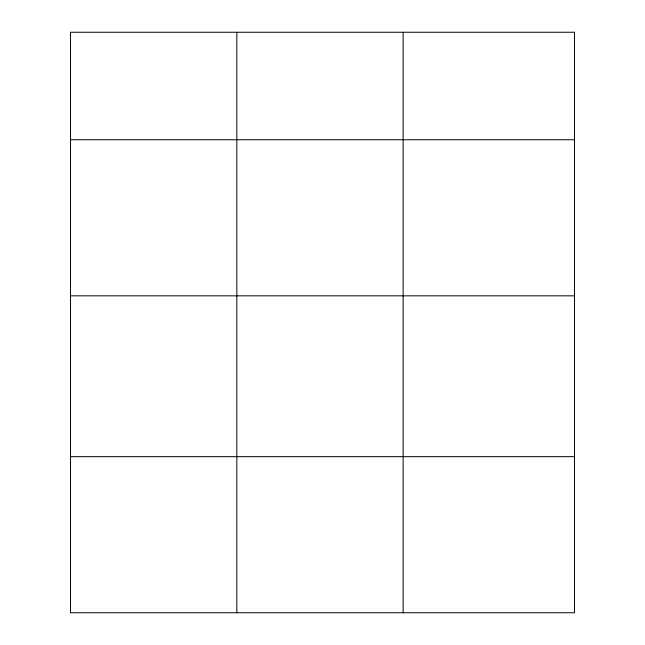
<?xml version="1.0" encoding="UTF-8"?>
<svg xmlns="http://www.w3.org/2000/svg" width="645" height="645" viewBox="0 0 645 645"><rect width="100%" height="100%" fill="white"/><g stroke="black" fill="none" stroke-linecap="round" stroke-linejoin="round"><path stroke-width="0.97" d="M70.523 139.739L574.477 139.739M70.523 295.829L574.477 295.829M70.523 456.652L574.477 456.652M403.133 32.25L403.133 612.75M236.828 32.25L236.828 612.75M574.477 32.25L70.523 32.25L70.523 612.75L574.477 612.75L574.477 32.25"/></g></svg>
